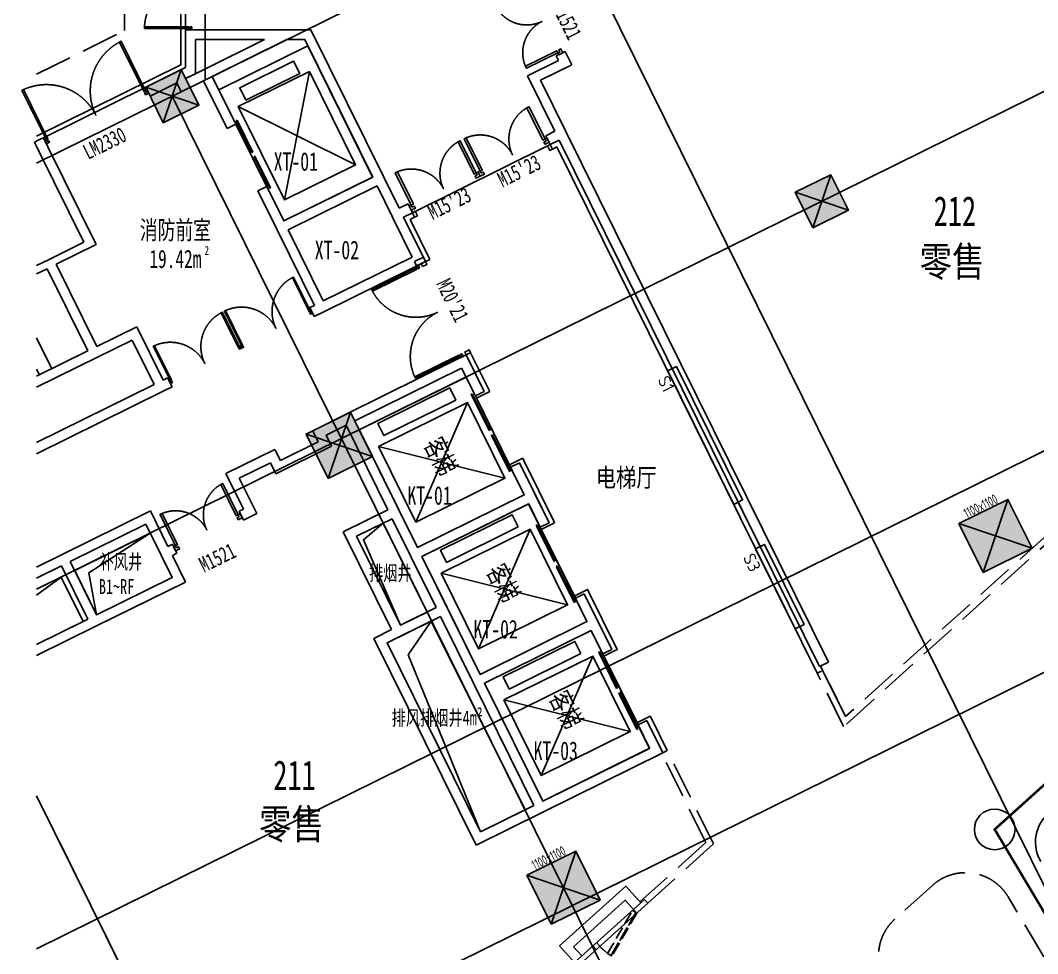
# Model space of a CAD drawing. Header units: millimetres. Extents: x -99490 to 495010, y -402480 to 18020.
# Drawn here: x 83149 to 103656, y -218324 to -199505 of the extents above; entities that cross this region are included whole.
import ezdxf
from ezdxf.enums import TextEntityAlignment as Align

# ---------------------------------------------------------------- set-up
doc = ezdxf.new("R2010")
doc.units = ezdxf.units.MM
doc.header["$LTSCALE"] = 1000
for name, pattern in [('__覆盖_A10-二层平面工作区_TEN25C3T$0$__附着_A10-2F~RF中庭外参_TEN25C3T_设计区$0$__DASH', [0.35, 0.25, -0.1]), ('__覆盖_A10-二层平面工作区_TEN25C3T$0$__附着_A10-2F~RF中庭外参_TEN25C3T_设计区$0$__附着_A10-一层扶梯零件图_TEN25C2L_设计区$0$$0$DASH', [0.35, 0.25, -0.1]), ('__覆盖_A10-二层平面工作区_TEN25C3T$0$DASH', [0.35, 0.25, -0.1]), ('__覆盖_A10-二层平面工作区_TEN25C3T$0$HIDDEN', [9.525, 6.35, -3.175])]:
    doc.linetypes.add(name, pattern=pattern)
for name, color, linetype in [('__覆盖_A10-二层平面工作区_TEN25C3T$0$__附着_A10-2F~RF中庭外参_TEN25C3T_设计区$0$$AUDIT-BAD-LAYER', 9, 'Continuous'), ('__覆盖_A10-二层平面工作区_TEN25C3T$0$__附着_A10-2F~RF中庭外参_TEN25C3T_设计区$0$AE-FLOR', 9, 'Continuous'), ('__覆盖_A10-二层平面工作区_TEN25C3T$0$__附着_A10-2F~RF中庭外参_TEN25C3T_设计区$0$AE-WALL', 9, 'Continuous'), ('__覆盖_A10-二层平面工作区_TEN25C3T$0$__附着_A10-2F~RF中庭外参_TEN25C3T_设计区$0$AUDIT_I_200724183701-64', 9, 'Continuous'), ('__覆盖_A10-二层平面工作区_TEN25C3T$0$__附着_A10-2F~RF中庭外参_TEN25C3T_设计区$0$AUDIT_I_200724183701-94', 9, 'Continuous'), ('__覆盖_A10-二层平面工作区_TEN25C3T$0$__附着_A70-楼电梯B1F零件图_TEN25C3T_设计区_0$0$房间面积', 9, 'Continuous'), ('__覆盖_A10-二层平面工作区_TEN25C3T$0$AD-NAME-ROOM', 9, 'Continuous'), ('__覆盖_A10-二层平面工作区_TEN25C3T$0$AD-NUMB', 9, 'Continuous'), ('__覆盖_A10-二层平面工作区_TEN25C3T$0$AE-DOOR-INSD', 9, 'Continuous'), ('__覆盖_A10-二层平面工作区_TEN25C3T$0$AE-EQPM', 9, 'Continuous'), ('__覆盖_A10-二层平面工作区_TEN25C3T$0$AE-HOLE', 9, 'Continuous'), ('__覆盖_A10-二层平面工作区_TEN25C3T$0$AE-WIND', 9, 'Continuous'), ('__覆盖_A10-二层平面工作区_TEN25C3T$0$EVTR', 9, 'Continuous'), ('__覆盖_A10-二层平面工作区_TEN25C3T$0$店铺编号', 9, 'Continuous'), ('A-建筑底图', 9, 'Continuous'), ('C-XREF-EXT', 7, 'Continuous'), ('S_COLU', 9, 'Continuous'), ('S_COLU_HACH', 9, 'Continuous'), ('S_POST_CHAG', 9, 'Continuous')]:
    doc.layers.add(name, color=color, linetype=linetype)
doc.layers.add('S_POST_OTHE', color=9, linetype='Continuous', plot=False)
doc.styles.add('__覆盖_A10-二层平面工作区_TEN25C3T$0$__覆盖_A70-扶梯外参专项图纸_TEN25C3T_设计区$0$TH-STYLE1', font='Stfangso_0.ttf', dxfattribs={"width": 0.7})
doc.styles.add('__覆盖_A10-二层平面工作区_TEN25C3T$0$__附着_A10-2F~RF中庭外参_TEN25C3T_设计区$0$tbg_200_s', font='Tssdeng.shx', dxfattribs={"height": 500, "bigfont": 'Tssdchn.shx'})
doc.styles.add('__覆盖_A10-二层平面工作区_TEN25C3T$0$__附着_A70-楼电梯B1F零件图_TEN25C3T_设计区_0$0$TH-STYLE1', font='Stfangso_0.ttf', dxfattribs={"width": 0.7})
doc.styles.add('__覆盖_A10-二层平面工作区_TEN25C3T$0$_TCH_SPACE', font='Stfangso_0.ttf', dxfattribs={"width": 0.7})
doc.styles.add('__覆盖_A10-二层平面工作区_TEN25C3T$0$STANDARD', font='Stfangso_0.ttf', dxfattribs={"width": 0.7})
doc.styles.add('__覆盖_A10-二层平面工作区_TEN25C3T$0$TH-STYLE1', font='Stfangso_0.ttf', dxfattribs={"width": 0.7})
doc.styles.add('TH-STYLE3', font='tssdeng.shx', dxfattribs={"width": 0.65, "bigfont": 'tssdchn.shx'})

# ---------------------------------------------------------------- blocks, each defined once
blk = doc.blocks.new('__覆盖_A10-二层平面工作区_TEN25C3T$0$A$C17BC29BD')
blk.add_lwpolyline([(0, 2400), (2650, 2400), (2650, 0), (0, 0)], close=True)
at = {"layer": '__覆盖_A10-二层平面工作区_TEN25C3T$0$EVTR', "ltscale": 3}
for p, q in [((475, 200), (2175, 2200)), ((475, 2200), (2175, 200))]:
    blk.add_line(p, q, dxfattribs=at)
for points in [[(475, 200), (2175, 200), (2175, 2200), (475, 2200)], [(325, 2007), (325, 393), (51, 393), (51, 2007)]]:
    blk.add_lwpolyline(points, close=True, dxfattribs=at)
at = {"layer": '__覆盖_A10-二层平面工作区_TEN25C3T$0$AD-NAME-ROOM', "style": '__覆盖_A10-二层平面工作区_TEN25C3T$0$TH-STYLE1', "width": 0.7}
blk.add_text('客梯', height=400, dxfattribs=at).set_placement((823, 1036))
blk = doc.blocks.new('__覆盖_A10-二层平面工作区_TEN25C3T$0$__附着_A10-2F~RF中庭外参_TEN25C3T_设计区$0$S1 - ADVERT LIGHT BOX')
at = {"layer": '__覆盖_A10-二层平面工作区_TEN25C3T$0$__附着_A10-2F~RF中庭外参_TEN25C3T_设计区$0$AUDIT_I_200724183701-64'}
blk.add_lwpolyline([(0, -200), (3000, -200), (3000, 0), (0, 0)], close=True, dxfattribs=at)
at = {"layer": '__覆盖_A10-二层平面工作区_TEN25C3T$0$__附着_A10-2F~RF中庭外参_TEN25C3T_设计区$0$AUDIT_I_200724183701-64', "insert": (64, -219), "char_height": 250, "attachment_point": 1, "style": '__覆盖_A10-二层平面工作区_TEN25C3T$0$__附着_A10-2F~RF中庭外参_TEN25C3T_设计区$0$tbg_200_s'}
blk.add_mtext_dynamic_manual_height_columns('S1', width=1562, gutter_width=2500, heights=[0], dxfattribs=at)
blk = doc.blocks.new('__覆盖_A10-二层平面工作区_TEN25C3T$0$__附着_A10-2F~RF中庭外参_TEN25C3T_设计区$0$S3 - ADVERT LIGHT BOX')
at = {"extrusion": (-0.000142672, -0.000142672, 1)}
blk.add_lwpolyline([(0, -200), (1800, -200), (1800, 0), (0, 0)], close=True, dxfattribs=at)
at = {"insert": (37, -264), "char_height": 250, "attachment_point": 1, "rotation": 360, "style": '__覆盖_A10-二层平面工作区_TEN25C3T$0$__附着_A10-2F~RF中庭外参_TEN25C3T_设计区$0$tbg_200_s'}
blk.add_mtext_dynamic_manual_height_columns('S3', width=781, gutter_width=1250, heights=[0], dxfattribs=at)
blk = doc.blocks.new('__覆盖_A10-二层平面工作区_TEN25C3T$0$__附着_A10-2F~RF中庭外参_TEN25C3T_设计区$0$FHR 2000 corridor')
at = {"layer": '__覆盖_A10-二层平面工作区_TEN25C3T$0$__附着_A10-2F~RF中庭外参_TEN25C3T_设计区$0$$AUDIT-BAD-LAYER'}
for p, q in [((89, -179), (178, -135)), ((621, -1031), (532, -1076)), ((576, -1165), (666, -1121))]:
    blk.add_line(p, q, dxfattribs=at)
at = {"layer": '__覆盖_A10-二层平面工作区_TEN25C3T$0$__附着_A10-2F~RF中庭外参_TEN25C3T_设计区$0$AE-FLOR'}
for points in [[(-44, 90), (45, 134)], [(-44, 90), (0, 0), (0, 0), (798, -1614), (798, -1614), (842, -1703)], [(932, -1659), (45, 134)], [(932, -1659), (842, -1703)]]:
    blk.add_lwpolyline(points, dxfattribs=at)
at = {"layer": '__覆盖_A10-二层平面工作区_TEN25C3T$0$__附着_A10-2F~RF中庭外参_TEN25C3T_设计区$0$AE-WALL'}
blk.add_lwpolyline([(89, -179), (-135, -290), (485, -1545), (709, -1434), (798, -1614), (394, -1813), (-403, -199), (0, 0)], close=True, dxfattribs=at)
at = {"layer": '__覆盖_A10-二层平面工作区_TEN25C3T$0$__附着_A10-2F~RF中庭外参_TEN25C3T_设计区$0$AUDIT_I_200724183701-94', "color": 252, "linetype": '__覆盖_A10-二层平面工作区_TEN25C3T$0$__附着_A10-2F~RF中庭外参_TEN25C3T_设计区$0$__附着_A10-一层扶梯零件图_TEN25C2L_设计区$0$$0$DASH', "true_color": 0x939598}
for points in [[(804, -922), (107, -205), (164, -149), (861, -866)], [(178, -135), (875, -852), (861, -866), (164, -149)]]:
    blk.add_lwpolyline(points, close=True, dxfattribs=at)
blk.add_lwpolyline([(532, -1076), (621, -1031, 0.078234), (875, -852)], format="xyb", dxfattribs=at)
blk = doc.blocks.new('__覆盖_A10-二层平面工作区_TEN25C3T$0$nbtnrsyjn')
at = {"layer": '__覆盖_A10-二层平面工作区_TEN25C3T$0$AE-EQPM'}
for p, q in [((2257, 2046), (2416, -590)), ((1045, 1001), (3628, 455))]:
    blk.add_line(p, q, dxfattribs=at)
for points in [[(1159, 1165), (2078, 1957), (1899, 2165), (980, 1373)], [(2257, 2046), (3628, 455), (2416, -590), (1045, 1001)]]:
    blk.add_lwpolyline(points, close=True, dxfattribs=at)
at = {"layer": '__覆盖_A10-二层平面工作区_TEN25C3T$0$AE-HOLE'}
blk.add_lwpolyline([(584, 1230), (2099, 2536), (4024, 301), (2510, -1004)], close=True, dxfattribs=at)
at = {"layer": '__覆盖_A10-二层平面工作区_TEN25C3T$0$AE-WIND'}
blk.add_line((1187, 530), (1971, -379), dxfattribs=at)
blk = doc.blocks.new('*U498')
for points in [[(0, 2000), (0, 0), (600, 0), (600, 2000)], [(600, 2000), (0, 2000), (507, 1874), (600, 0)]]:
    blk.add_lwpolyline(points, close=True)
blk.add_lwpolyline([(0, 2000), (507, 1874), (600, 0)])
at = {"style": '__覆盖_A10-二层平面工作区_TEN25C3T$0$TH-STYLE1', "width": 0.7}
blk.add_attdef('留洞编号', (206, -20), '', height=200, dxfattribs=at)
blk = doc.blocks.new('*U466')
for points in [[(30, 30), (60, 30), (60, 1000), (30, 1000)], [(1970, 30), (1940, 30), (1940, 1000), (1970, 1000)]]:
    blk.add_lwpolyline(points, close=True)
for points in [[(30, 0), (30, 30), (0, 30), (0, -30), (60, -30), (60, 0), (30, 0)], [(1970, 0), (1970, 30), (2000, 30), (2000, -30), (1940, -30), (1940, 0), (1970, 0)]]:
    blk.add_lwpolyline(points)
at = {"linetype": '__覆盖_A10-二层平面工作区_TEN25C3T$0$HIDDEN'}
for centre, start, end in [((30, 30), 0, 90), ((1970, 30), 90, 180)]:
    blk.add_arc(centre, 970, start, end, dxfattribs=at)
blk = doc.blocks.new('__覆盖_A10-二层平面工作区_TEN25C3T$0$$DorLib2D$00000002')
at = {"layer": '__覆盖_A10-二层平面工作区_TEN25C3T$0$AE-DOOR-INSD', "xscale": -0.0005, "yscale": 0.0005, "zscale": 0.0005, "rotation": 2.749842017599796e-11}
blk.add_blockref('*U466', (0.5, 0), dxfattribs=at)
blk = doc.blocks.new('__覆盖_A10-二层平面工作区_TEN25C3T$0$$DORLIB2D$00000127')
at = {"color": 0}
for points in [[(-0.543, 0.795), (-0.543, 0.69)], [(-0.033, 0.795), (-0.543, 0.795)], [(-0.033, 0.795), (-0.033, 0.69)], [(0.543, 0.795), (0.033, 0.795)], [(0.033, 0.795), (0.033, 0.69)], [(0.543, 0.795), (0.543, 0.69)], [(-0.033, 0.69), (-0.543, 0.69)], [(0.543, 0.69), (0.033, 0.69)], [(0.51, 0.5), (-0.51, 0.5)]]:
    blk.add_lwpolyline(points, dxfattribs=at)
blk = doc.blocks.new('*U496')
for points in [[(30, 30), (60, 30), (60, 500), (30, 500)], [(970, 30), (940, 30), (940, 500), (970, 500)]]:
    blk.add_lwpolyline(points, close=True)
for points in [[(30, 0), (30, 30), (0, 30), (0, -30), (60, -30), (60, 0), (30, 0)], [(970, 0), (970, 30), (1000, 30), (1000, -30), (940, -30), (940, 0), (970, 0)]]:
    blk.add_lwpolyline(points)
at = {"linetype": '__覆盖_A10-二层平面工作区_TEN25C3T$0$HIDDEN'}
for centre, start, end in [((30, 30), 0, 90), ((970, 30), 90, 180)]:
    blk.add_arc(centre, 470, start, end, dxfattribs=at)
blk = doc.blocks.new('__覆盖_A10-二层平面工作区_TEN25C3T$0$$DorLib2D$00000292')
at = {"layer": '__覆盖_A10-二层平面工作区_TEN25C3T$0$AE-DOOR-INSD', "xscale": 0.001, "yscale": 0.001, "zscale": 0.001}
blk.add_blockref('*U496', (-0.5, 0), dxfattribs=at)
blk = doc.blocks.new('1100+1100')
at = {"layer": 'S_COLU_HACH'}
h = blk.add_hatch(color=256, dxfattribs=at)
h.dxf.hatch_style = 1
h.paths.add_polyline_path([(1793873, 2488468), (1794859, 2488956), (1794371, 2489942), (1793385, 2489454)])
at = {"layer": 'S_COLU', "elevation": 0}
blk.add_lwpolyline([(1793873, 2488468), (1794859, 2488956), (1794371, 2489942), (1793385, 2489454)], close=True, dxfattribs=at)
at = {"layer": 'S_POST_OTHE'}
for p, q in [((1794371, 2489942, 0), (1793873, 2488468, 0)), ((1793385, 2489454, 0), (1794859, 2488956, 0))]:
    blk.add_line(p, q, dxfattribs=at)
at = {"layer": 'S_POST_OTHE', "style": 'TH-STYLE3', "width": 0.7}
blk.add_text('1100x1100', height=200, rotation=26.3, dxfattribs=at).set_placement((1793866, 2489716, 0), align=Align.CENTER)
blk = doc.blocks.new('A$C4BB53128')
at = {"layer": 'A-建筑底图'}
h = blk.add_hatch(color=256, dxfattribs=at)
h.dxf.hatch_style = 1
h.paths.add_polyline_path([(-55554.1, 54406.3), (-56271.3, 54051.9), (-55916.9, 53334.7), (-55199.7, 53689.1)])
h = blk.add_hatch(color=256, dxfattribs=at)
h.dxf.hatch_style = 1
h.paths.add_polyline_path([(-42460.4, 52288), (-43177.6, 51933.5), (-42823.2, 51216.3), (-42106, 51570.8)])
h = blk.add_hatch(color=256, dxfattribs=at)
h.dxf.hatch_style = 1
h.paths.add_polyline_path([(-52142.9, 47503), (-53039.4, 47059.9), (-52596.3, 46163.5), (-51699.8, 46606.5)])
for p, q in [((-55070.4, 86100), (-55070.4, 54199)), ((-58470.4, 52518.7), (4061, 83421.5)), ((-55559.9, 80400.3), (-55559.9, 54503.7)), ((-58470.4, 43929.8), (7472.5, 76518.5)), ((-58470.4, 36679.3), (10352.2, 70691.2)), ((-58470.4, 32217.5), (12124.4, 67105.2)), ((-19408.8, 0), (-47936.2, 57724.7)), ((-55270.4, 55211.8), (-55470.4, 55211.8)), ((-55470.4, 55211.8), (-55470.4, 55111.8)), ((-53449.1, 55211.8), (-55270.4, 55211.8)), ((-52940.5, 55211.8), (-53449.1, 55211.8)), ((-51472.1, 52240.5), (-52940.5, 55211.8)), ((-55470.4, 54447.5), (-55470.4, 55111.8)), ((-55377.1, 54047.4), (-53494.4, 54977.8)), ((-55270.4, 54323.2), (-55270.4, 55011.8)), ((-53877.2, 55011.8), (-55270.4, 55011.8)), ((-55106.9, 54404.1), (-53877.2, 55011.8)), ((-54928.6, 54269.1), (-53425.7, 55011.8)), ((-53064.7, 55011.8), (-53425.7, 55011.8)), ((-51695.7, 52241.6), (-53064.7, 55011.8)), ((-47815.7, 54772.5), (-47995, 54683.9)), ((-47682.8, 54503.6), (-47815.7, 54772.5)), ((-48578.1, 54284.2), (-47950.7, 54594.3)), ((-47995, 54683.9), (-47950.7, 54594.3)), ((-55559.9, 54503.7), (-58470.4, 53065.3)), ((-55644, 54361.7), (-56271.7, 54051.5)), ((-55554.1, 54406.3, 0), (-55916.9, 53334.7, 0)), ((-55644, 54361.7), (-55470.4, 54447.5)), ((-55465.7, 54226.7), (-55106.9, 54404.1)), ((-48310.2, 54193.5), (-47682.8, 54503.6)), ((-55556.4, 53958.8), (-55107.9, 54180.5)), ((-55465.7, 54226.7), (-55270.4, 54323.2)), ((-55465.7, 54226.7), (-55465.7, 54226.7)), ((-55107.9, 54180.5), (-54631.6, 53216.8)), ((-54452.3, 53305.4), (-54928.6, 54269.1)), ((-48578.1, 54284.2), (-48024.3, 53163.6)), ((-48310.2, 54193.5), (-47800.7, 53162.6)), ((-56271.7, 54051.5), (-56183.1, 53872.2)), ((-56271.3, 54051.9, 0), (-55199.7, 53689.1, 0)), ((-56183.1, 53872.2), (-55645, 54138.1)), ((-55645, 54138.1), (-55556.4, 53958.8)), ((-29113.3, 0), (-55735.7, 53870.2)), ((-54631.6, 53216.8), (-54452.3, 53305.4)), ((-48024.3, 53163.6), (-48203.5, 53075)), ((-47800.7, 53162.6), (-42510.3, 42457.4)), ((-58423.3, 52988.2), (-58512.9, 52943.9)), ((-58512.9, 52943.9), (-58424.3, 52764.6)), ((-58333.6, 53032.5), (-58423.3, 52988.2)), ((-58245, 52853.2), (-58333.6, 53032.5)), ((-48203.5, 53075), (-48114.9, 52895.7)), ((-48114.9, 52895.7), (-47935.7, 52984.3)), ((-47935.7, 52984.3), (-42689.6, 42368.8)), ((-58424.3, 52764.6), (-57516.1, 50926.8)), ((-58245, 52853.2), (-57270.3, 50880.9)), ((-50894.1, 51522.3), (-48115, 52895.7)), ((-47981.1, 52850.3), (-48070.7, 52806)), ((-42734.9, 42234.8), (-47981.1, 52850.3)), ((-53488.7, 51355.5), (-51695.7, 52241.6)), ((-51162, 51613), (-51472.1, 52240.5)), ((-42460.4, 52288, 0), (-42823.2, 51216.3, 0)), ((-53832.1, 52050.3), (-54011.4, 51961.7)), ((-54011.4, 51961.7), (-53623.7, 51177.2)), ((-53488.7, 51355.5), (-53832.1, 52050.3)), ((-53400.1, 51176.2), (-51607.1, 52062.3)), ((-51297, 51434.7), (-51607.1, 52062.3)), ((-43177.6, 51933.5, 0), (-42106, 51570.8, 0)), ((-50982.7, 51701.6), (-51162, 51613)), ((-50894.1, 51522.3), (-50982.7, 51701.6)), ((-51073.4, 51433.7), (-50894.1, 51522.3)), ((-50898.2, 50627.9), (-51297, 51434.7)), ((-50630.3, 50537.2), (-51073.4, 51433.7)), ((-50939.4, 51388.3), (-50849.8, 51432.6)), ((-52870.5, 49653.2), (-53623.7, 51177.2)), ((-52691.2, 49741.8), (-53400.1, 51176.2)), ((-57516.1, 50926.8), (-58233.3, 50572.4)), ((-57270.3, 50880.9), (-58077.2, 50482.2)), ((-58233.3, 50572.4), (-58470.4, 50455.2)), ((-58077.2, 50482.2), (-57257.5, 48823.7)), ((-52691.2, 49741.8), (-50898.3, 50627.8)), ((-50899.4, 50404.2), (-50720.1, 50492.8)), ((-50898.3, 50627.8), (-50898.2, 50627.9)), ((-50853.9, 50538.2), (-50674.6, 50626.8)), ((-50853.9, 50538.2), (-50809.6, 50448.6)), ((-50809.6, 50448.6), (-50540.7, 50581.5)), ((-50720.1, 50492.8), (-50630.3, 50537.2)), ((-58256.5, 50393.6), (-58470.4, 50287.8)), ((-58256.5, 50393.6), (-57436.8, 48735)), ((-52692.3, 49518.2), (-50899.4, 50404.2)), ((-52870.5, 49653.2), (-52960.6, 49608.7)), ((-52960.6, 49608.7), (-52872, 49429.4)), ((-52872, 49429.4), (-52692.3, 49518.2)), ((-57257.5, 48823.7), (-56450.7, 49222.4)), ((-56450.7, 49222.4), (-55919, 48146.6)), ((-57258.6, 48600.1), (-56541.4, 48954.5)), ((-56541.4, 48954.5), (-56098.3, 48058)), ((-58470.4, 48224.2), (-57436.8, 48735)), ((-49811.8, 48655), (-49991.1, 48566.4)), ((-49811.8, 48655), (-49721.7, 48699.5)), ((-49767.5, 48565.3), (-49811.8, 48655)), ((-58470.4, 48001.1), (-57258.6, 48600.1)), ((-52232.5, 47458.7), (-49991.1, 48566.4)), ((-49446.3, 47915.4), (-49767.5, 48565.3)), ((-52054.2, 47323.7), (-49902.5, 48387.1)), ((-49902.5, 48387.1), (-49625.6, 47826.8)), ((-58470.4, 46885.7), (-56098.3, 48058)), ((-55920.1, 47923), (-55740.8, 48011.6)), ((-55829.4, 48190.9), (-55919, 48146.6)), ((-55740.8, 48011.6), (-55829.4, 48190.9)), ((-58470.4, 46662.6), (-55920.1, 47923)), ((-49625.6, 47826.8), (-49446.3, 47915.4)), ((-49625.6, 47826.8), (-49446.3, 47915.4)), ((-48916.7, 46392.4), (-49625.6, 47826.8)), ((-49334.5, 47914.9), (-49603.6, 47781.9)), ((-49356.6, 47959.7), (-49334.5, 47914.9)), ((-52904.6, 47126.5), (-52232.5, 47458.7)), ((-52142.9, 47503, 0), (-52596.3, 46163.5, 0)), ((-52636.7, 47035.8), (-52233.5, 47235.1)), ((-52233.5, 47235.1), (-51391.7, 45531.7)), ((-52054.2, 47323.7), (-51168.1, 45530.7)), ((-53039.4, 47059.9, 0), (-51699.8, 46606.5, 0)), ((-52904.6, 47126.5), (-52793.9, 46902.4)), ((-52636.7, 47035.8), (-52526, 46811.7)), ((-53646.6, 46257.9), (-52526, 46811.7)), ((-53555.9, 46525.8), (-52793.9, 46902.4)), ((-54653.1, 46262.5), (-53666.7, 46749.9)), ((-53666.7, 46749.9), (-53555.9, 46525.8)), ((-48669.9, 46570.1), (-48647.8, 46525.3)), ((-54385.1, 46171.8), (-53757.4, 46482)), ((-53757.4, 46482), (-53646.6, 46257.9)), ((-48737.4, 46481), (-48916.7, 46392.4)), ((-48737.4, 46481), (-48916.7, 46392.4)), ((-48916.7, 46392.4), (-48639.8, 45832.1)), ((-48416.2, 45831), (-48737.4, 46481)), ((-54653.1, 46262.5), (-54298.6, 45545.3)), ((-54385.1, 46171.8), (-54030.7, 45454.6)), ((-50791.6, 44768.7), (-48639.8, 45832.1)), ((-48139.3, 45270.7), (-48416.2, 45831)), ((-54298.6, 45545.3), (-54388.3, 45501)), ((-52288.3, 45088.7), (-51391.7, 45531.7)), ((-51168.1, 45530.7), (-50791.6, 44768.7)), ((-50703, 44589.4), (-48551.2, 45652.8)), ((-48551.2, 45652.8), (-48318.6, 45182.1)), ((-43885.8, 44789.3), (-44328.8, 45685.8)), ((-57970.1, 44623.2), (-56177.1, 45509.3)), ((-56177.1, 45509.3), (-55822.7, 44792.1)), ((-54388.3, 45501), (-54299.7, 45321.7)), ((-54299.7, 45321.7), (-54030.7, 45454.6)), ((-52020.3, 44998), (-51303.1, 45352.4)), ((-51303.1, 45352.4), (-50926.6, 44590.4)), ((-57791.8, 44488.2), (-56267.8, 45241.4)), ((-56267.8, 45241.4), (-55957.7, 44613.8)), ((-48318.6, 45182.1), (-48139.3, 45270.7)), ((-48027.5, 45270.2), (-48296.5, 45137.3)), ((-48049.7, 45315), (-48027.5, 45270.2)), ((-52288.3, 45088.7), (-51313.6, 43116.4)), ((-52020.3, 44998), (-51134.3, 43205)), ((-55733, 44836.4), (-55822.7, 44792.1)), ((-55644.4, 44657.1), (-55733, 44836.4)), ((-58470.4, 44375.9), (-57970.1, 44623.2)), ((-55957.7, 44613.8), (-55736.1, 44165.6)), ((-55734.1, 44612.8), (-55644.4, 44657.1)), ((-55734.1, 44612.8), (-55468.2, 44074.9)), ((-50926.6, 44590.4), (-50417.1, 43559.4)), ((-50703, 44589.4), (-50193.5, 43558.4)), ((-58470.4, 44152.8), (-57971.1, 44399.6)), ((-57971.1, 44399.6), (-57439.5, 43323.8)), ((-57791.8, 44488.2), (-57260.2, 43412.4)), ((-57260.2, 43412.4), (-55736.1, 44165.6)), ((-57261.2, 43188.8), (-55468.2, 44074.9)), ((-47430.4, 43836.3), (-47609.7, 43747.7)), ((-47609.7, 43747.7), (-47377.1, 43277)), ((-47153.5, 43276), (-47430.4, 43836.3)), ((-51134.3, 43205), (-50417.1, 43559.4)), ((-50193.5, 43558.4), (-49528.9, 42213.7)), ((-58470.4, 42814.3), (-57439.5, 43323.8)), ((-51135.3, 42981.4), (-50328.4, 43380.1)), ((-50328.4, 43380.1), (-49663.9, 42035.4)), ((-49528.9, 42213.7), (-47377.1, 43277)), ((-46876.6, 42715.7), (-47153.5, 43276)), ((-58470.4, 42591.2), (-57261.2, 43188.8)), ((-51672.2, 42939.2), (-51313.6, 43116.4)), ((-49440.3, 42034.4), (-47288.5, 43097.7)), ((-47288.5, 43097.7), (-47055.9, 42627.1)), ((-51672.2, 42939.2), (-49612, 38770.5)), ((-51404.2, 42848.5), (-51135.3, 42981.4)), ((-51404.2, 42848.5), (-49521.3, 39038.4)), ((-47055.9, 42627.1), (-46876.6, 42715.7)), ((-46764.8, 42715.2), (-47033.9, 42582.2)), ((-42510.3, 42457.4), (-42689.6, 42368.8)), ((-42645.3, 42279.1), (-42734.9, 42234.8)), ((-49663.9, 42035.4), (-48445.5, 39570)), ((-49440.3, 42034.4), (-48266.2, 39658.6)), ((-46167.8, 41281.3), (-46347.1, 41192.7)), ((-45846.5, 40631.3), (-46167.8, 41281.3)), ((-45846.4, 40631.4), (-46167.7, 41281.3)), ((-45846.4, 40631.4), (-46167.7, 41281.3)), ((-45756.9, 40675.8), (-46077.9, 41325.7)), ((-45756.9, 40675.8), (-46077.9, 41325.7)), ((-46347.1, 41192.7), (-46114.5, 40722)), ((-48267.2, 39435), (-45846.5, 40631.3)), ((-48266.2, 39658.6), (-46114.5, 40722)), ((-38817.7, 0), (-58470.4, 39767.2)), ((-49612, 38770.5), (-48267.2, 39435)), ((-49521.3, 39038.4), (-48445.5, 39570))]:
    blk.add_line(p, q, dxfattribs=at)
at = {"layer": 'A-建筑底图', "linetype": 'ByBlock'}
for p, q in [((-55470.4, 55211.8), (-55470.4, 57061.8)), ((-58333.6, 53032.5), (-56271.7, 54051.5)), ((-58162.8, 48376.3), (-58470.4, 48998.7)), ((-58413.9, 48252.2), (-58470.4, 48366.7))]:
    blk.add_line(p, q, dxfattribs=at)
at = {"layer": 'A-建筑底图', "linetype": '__覆盖_A10-二层平面工作区_TEN25C3T$0$__附着_A10-2F~RF中庭外参_TEN25C3T_设计区$0$__DASH', "ltscale": 3}
for p, q in [((-44980.7, 38822.9), (-45869.1, 40620.2)), ((-44980.7, 38822.9), (-45869.1, 40620.2)), ((-44826.7, 38793.5), (-45757.1, 40675.6)), ((-44826.7, 38793.5), (-45757.1, 40675.6))]:
    blk.add_line(p, q, dxfattribs=at)
at = {"layer": 'A-建筑底图', "linetype": '__覆盖_A10-二层平面工作区_TEN25C3T$0$DASH', "ltscale": 3}
blk.add_lwpolyline([(-58470.4, 54315.7), (-56695.4, 55193), (-56695.4, 81300), (-14270.4, 81300)], dxfattribs=at)
at = {"layer": 'A-建筑底图', "linetype": '__覆盖_A10-二层平面工作区_TEN25C3T$0$__附着_A10-2F~RF中庭外参_TEN25C3T_设计区$0$__DASH', "ltscale": 3}
for points in [[(-24430.6, 57183.5), (-42203.2, 41158.9)], [(-34197.2, 48545.8), (-42164.3, 41362.3)], [(-42164.3, 41362.3), (-42667.1, 42379.8)], [(-42203.2, 41158.9), (-42734.9, 42234.8)], [(-44980.7, 38822.9), (-46307.7, 37626.4)], [(-44826.7, 38793.5), (-46149.6, 37600.3)]]:
    blk.add_lwpolyline(points, dxfattribs=at)
at = {"layer": 'A-建筑底图', "ltscale": 5, "const_width": 50}
blk.add_lwpolyline([(-33638.3, 29838.8), (-39156.9, 39087.1), (-21781.4, 54753.6), (-13117.8, 54261.4), (-8866.3, 47054.1), (-12929.2, 37288.2), (-23278.8, 33561.7)], close=True, dxfattribs=at)
at = {"layer": 'A-建筑底图', "elevation": 0}
for points in [[(-55916.9, 53334.7), (-55199.7, 53689.1), (-55554.1, 54406.3), (-56271.3, 54051.9)], [(-42823.2, 51216.3), (-42106, 51570.8), (-42460.4, 52288), (-43177.6, 51933.5)], [(-52596.3, 46163.5), (-51699.8, 46606.5), (-52142.9, 47503), (-53039.4, 47059.9)]]:
    blk.add_lwpolyline(points, close=True, dxfattribs=at)
at = {"layer": 'A-建筑底图'}
for points in [[(-48114.5, 52895.9), (-48171, 52868), (-48126.7, 52778.4), (-48070.2, 52806.3), (-48114.5, 52895.9)], [(-50674.6, 50626.8), (-51073.4, 51433.7), (-50894.1, 51522.3)], [(-50837.6, 51550.2), (-50894.1, 51522.3), (-50849.8, 51432.6), (-50793.3, 51460.5), (-50837.6, 51550.2)], [(-50939.4, 51388.3), (-50540.7, 50581.5)], [(-50691.9, 50436.4), (-50720.1, 50492.8), (-50630.6, 50537.5), (-50602.4, 50481.1), (-50691.9, 50436.4)], [(-50630.3, 50537.2), (-50630.3, 50537.2)], [(-49811.6, 48655.1), (-49839.7, 48711.5), (-49750.3, 48756.2), (-49722.1, 48699.8), (-49811.6, 48655.1)], [(-49446.3, 47915.4), (-49811.8, 48655)], [(-49722.2, 48699.3), (-49356.6, 47959.7)], [(-48669.9, 46570.1), (-48939, 46437.1)], [(-48139.3, 45270.7), (-48737.4, 46481)], [(-48647.8, 46525.3), (-48647.8, 46525.3), (-48647.8, 46525.3), (-48049.7, 45315)], [(-48139.3, 45270.7), (-48318.6, 45182.1), (-47609.7, 43747.7), (-47430.4, 43836.3)], [(-57260.2, 43412.4), (-57421, 44262.4), (-56179.2, 45062.1)], [(-58470.4, 43808.5), (-57972.2, 44176)], [(-58470.4, 42814.3), (-57529.1, 43279.5), (-57972.2, 44176), (-58470.4, 43929.8)], [(-47340.8, 43880.6), (-47362.9, 43925.4), (-47631.9, 43792.5)], [(-47363, 43925.5), (-46764.8, 42715.2), (-46764.8, 42715.2)], [(-46876.6, 42715.7), (-46876.6, 42715.7), (-47430.4, 43836.3), (-47430.4, 43836.3)], [(-46876.6, 42715.7), (-47056.1, 42627), (-46347.2, 41192.6), (-46167.7, 41281.3)], [(-42164.3, 41362.3), (-42667.1, 42379.8)], [(-46077.9, 41325.7), (-46100, 41370.5), (-46369.3, 41237.4)], [(-46077.9, 41325.7), (-46100, 41370.5), (-46369.3, 41237.4)], [(-45757, 40675.7), (-45846.4, 40631.5)], [(-45757, 40675.7), (-45846.4, 40631.5)]]:
    blk.add_lwpolyline(points, dxfattribs=at)
for points in [[(-56179.2, 45062.1), (-57703.2, 44308.9), (-57260.2, 43412.4), (-55736.1, 44165.6), (-55957.7, 44613.8)], [(-49521.2, 39038.4), (-48624.7, 39481.5), (-50516.8, 43287.1), (-51404.2, 42848.5)]]:
    blk.add_lwpolyline(points, close=True, dxfattribs=at)
at = {"layer": 'A-建筑底图', "linetype": '__覆盖_A10-二层平面工作区_TEN25C3T$0$HIDDEN', "ltscale": 10}
blk.add_lwpolyline([(-49521.2, 39038.4), (-50982, 42610), (-50516.8, 43287.1)], dxfattribs=at)
at = {"layer": 'A-建筑底图', "linetype": '__覆盖_A10-二层平面工作区_TEN25C3T$0$DASH', "lineweight": -2, "ltscale": 3}
blk.add_lwpolyline([(-58470.4, 39767.2), (-54914.2, 32571.2)], dxfattribs=at)
blk.add_lwpolyline([(-38884.4, 37727, 0.4726711), (-40412.3, 37958.6), (-41168.8, 37278, 0.2727471), (-41474.3, 36309.6), (-39847.7, 29265.1, 0.4281425), (-38814.5, 28580.9), (-35558, 29529.8, 0.4535092), (-34941, 31107.3), (-38884.4, 37727)], format="xyb", dxfattribs=at)
at = {"layer": 'A-建筑底图'}
blk.add_circle((-39156.9, 39087.1), 409.9, dxfattribs=at)
blk.add_arc((-37563.7, 38831.5), 770, 132.0392, 210.78239, dxfattribs=at)
at = {"layer": 'A-建筑底图', "linetype": 'ByBlock'}
ref = blk.add_blockref('__覆盖_A10-二层平面工作区_TEN25C3T$0$$DorLib2D$00000002', (-55370.4, 56136.8), dxfattribs=dict(at, xscale=1850, yscale=1850, zscale=1850, rotation=90))
ref.add_attrib('A', "LM18'30", (-54670.4, 55567.2), dxfattribs={"layer": '__覆盖_A10-二层平面工作区_TEN25C3T$0$AD-NUMB', "linetype": 'ByBlock', "height": 313.95, "rotation": 90, "style": '__覆盖_A10-二层平面工作区_TEN25C3T$0$STANDARD', "width": 0.7})
at = {"layer": 'A-建筑底图'}
ref = blk.add_blockref('__覆盖_A10-二层平面工作区_TEN25C3T$0$$DorLib2D$00000292', (-48237.7, 55400.6), dxfattribs=dict(at, xscale=1500, yscale=-1500, zscale=1500, rotation=296.2983916369747))
ref.add_attrib('A', 'M1521', (-48079.4, 55650.1), dxfattribs={"layer": '__覆盖_A10-二层平面工作区_TEN25C3T$0$AD-NUMB', "height": 313.95, "rotation": 296.29839, "style": '__覆盖_A10-二层平面工作区_TEN25C3T$0$TH-STYLE1', "width": 0.7})
for name, p, rotation in [('__覆盖_A10-二层平面工作区_TEN25C3T$0$nbtnrsyjn', (-55668, 52954.6), 345.5413495525835), ('__覆盖_A10-二层平面工作区_TEN25C3T$0$__附着_A10-2F~RF中庭外参_TEN25C3T_设计区$0$S1 - ADVERT LIGHT BOX', (-45568.3, 48419.6), 296.2984485071469), ('__覆盖_A10-二层平面工作区_TEN25C3T$0$__附着_A10-2F~RF中庭外参_TEN25C3T_设计区$0$S3 - ADVERT LIGHT BOX', (-43796.1, 44833.6, -0.2), 296.2983928027753), ('__覆盖_A10-二层平面工作区_TEN25C3T$0$__附着_A10-2F~RF中庭外参_TEN25C3T_设计区$0$FHR 2000 corridor', (-46290.8, 37607.6), 285.7275808839721)]:
    blk.add_blockref(name, p, dxfattribs=dict(at, rotation=rotation))
at = {"layer": 'A-建筑底图', "linetype": 'ByBlock'}
ref = blk.add_blockref('__覆盖_A10-二层平面工作区_TEN25C3T$0$$DorLib2D$00000002', (-57258.3, 53452.4), dxfattribs=dict(at, xscale=-2300, yscale=2300, zscale=-2300, rotation=26.29839163697471))
ref.add_attrib('A', 'LM2330', (-57432.4, 52585.5), dxfattribs={"layer": '__覆盖_A10-二层平面工作区_TEN25C3T$0$AD-NUMB', "linetype": 'ByBlock', "height": 313.95, "rotation": 26.29839, "style": '__覆盖_A10-二层平面工作区_TEN25C3T$0$STANDARD', "width": 0.7})
at = {"layer": 'A-建筑底图'}
ref = blk.add_blockref('__覆盖_A10-二层平面工作区_TEN25C3T$0$$DorLib2D$00000292', (-48854, 52642), dxfattribs=dict(at, xscale=1550, yscale=1550, zscale=1550, rotation=26.29839163697655))
ref.add_attrib('A', "M15'23", (-49077.4, 52025.7), dxfattribs={"layer": '__覆盖_A10-二层平面工作区_TEN25C3T$0$AD-NUMB', "height": 313.95, "rotation": 26.29839, "style": '__覆盖_A10-二层平面工作区_TEN25C3T$0$TH-STYLE1', "width": 0.7})
for name, p, xscale, yscale, zscale, rotation in [('__覆盖_A10-二层平面工作区_TEN25C3T$0$$DORLIB2D$00000127', (-54231.9, 52633.5), 1400, -200, 1400, 116.2982542610791), ('__覆盖_A10-二层平面工作区_TEN25C3T$0$$DorLib2D$00000002', (-53633.5, 49164.6), -1600, 1600, -1600, 26.298391636972), ('__覆盖_A10-二层平面工作区_TEN25C3T$0$$DorLib2D$00000002', (-55067.9, 48455.7), -1600, 1600, -1600, 26.298391636972), ('__覆盖_A10-二层平面工作区_TEN25C3T$0$$DORLIB2D$00000127', (-49181.5, 47153.9), 1600, -200, 200, 296.2983916369787), ('__覆盖_A10-二层平面工作区_TEN25C3T$0$$DORLIB2D$00000127', (-47874.5, 44509.2), 1599.999999999999, -200, 200, 296.2983916369788), ('__覆盖_A10-二层平面工作区_TEN25C3T$0$$DORLIB2D$00000127', (-46611.8, 41954.2), 1600, -200, 200, 296.2983916369745)]:
    blk.add_blockref(name, p, dxfattribs=dict(at, xscale=xscale, yscale=yscale, zscale=zscale, rotation=rotation))
ref = blk.add_blockref('__覆盖_A10-二层平面工作区_TEN25C3T$0$$DorLib2D$00000292', (-50243.6, 51955.3), dxfattribs=dict(at, xscale=1550, yscale=1550, zscale=1550, rotation=26.29839163697655))
ref.add_attrib('A', "M15'23", (-50485.9, 51372.8), dxfattribs={"layer": '__覆盖_A10-二层平面工作区_TEN25C3T$0$AD-NUMB', "height": 313.95, "rotation": 26.29839, "style": '__覆盖_A10-二层平面工作区_TEN25C3T$0$TH-STYLE1', "width": 0.7})
ref = blk.add_blockref('__覆盖_A10-二层平面工作区_TEN25C3T$0$$DorLib2D$00000002', (-50355.6, 49529.6), dxfattribs=dict(at, xscale=-2050, yscale=-2050, zscale=-2050, rotation=296.298391636977))
ref.add_attrib('A', "M20'21", (-50422.4, 50089.8), dxfattribs={"layer": '__覆盖_A10-二层平面工作区_TEN25C3T$0$AD-NUMB', "height": 313.95, "rotation": 296.29839, "style": '__覆盖_A10-二层平面工作区_TEN25C3T$0$TH-STYLE1', "width": 0.7})
at = {"layer": 'A-建筑底图', "ltscale": 3, "rotation": 296.2983967432784}
for p in [(-51965.6, 47144.4), (-50703, 44589.4), (-49440.3, 42034.4)]:
    blk.add_blockref('__覆盖_A10-二层平面工作区_TEN25C3T$0$A$C17BC29BD', p, dxfattribs=at)
at = {"layer": 'A-建筑底图'}
ref = blk.add_blockref('__覆盖_A10-二层平面工作区_TEN25C3T$0$$DorLib2D$00000292', (-55016.3, 45079), dxfattribs=dict(at, xscale=1500, yscale=1500, zscale=1500, rotation=26.29839163697925))
ref.add_attrib('A', 'M1521', (-55092.5, 44260.6), dxfattribs={"layer": '__覆盖_A10-二层平面工作区_TEN25C3T$0$AD-NUMB', "height": 313.95, "rotation": 26.29839, "style": '__覆盖_A10-二层平面工作区_TEN25C3T$0$TH-STYLE1', "width": 0.7})
at = {"layer": 'A-建筑底图', "xscale": -1, "rotation": 26.29839163689869}
blk.add_blockref('*U498', (-50596.4, 43470.8), dxfattribs=at)
at = {"layer": 'S_POST_CHAG'}
for p in [(-1833262.1, -2444199.7, 0), (-1841971.3, -2451292.7, 0)]:
    blk.add_blockref('1100+1100', p, dxfattribs=at)
at = {"layer": '__覆盖_A10-二层平面工作区_TEN25C3T$0$__附着_A70-楼电梯B1F零件图_TEN25C3T_设计区_0$0$房间面积', "style": '__覆盖_A10-二层平面工作区_TEN25C3T$0$__附着_A70-楼电梯B1F零件图_TEN25C3T_设计区_0$0$TH-STYLE1', "width": 0.7}
for s, p in [('XT-01', (-53691.3, 52366.9)), ('XT-02', (-52863.4, 50583.4)), ('KT-01', (-50995.7, 45633.1)), ('KT-02', (-49663.3, 42937.1)), ('KT-03', (-48451.8, 40485.7))]:
    blk.add_text(s, height=375, dxfattribs=at).set_placement(p)
at = {"layer": '__覆盖_A10-二层平面工作区_TEN25C3T$0$AD-NAME-ROOM', "style": '__覆盖_A10-二层平面工作区_TEN25C3T$0$TH-STYLE1', "width": 0.8}
for p in [(-40670.3, 50237.8), (-53986.7, 38895.2)]:
    blk.add_text('零售', height=600, dxfattribs=at).set_placement(p)
at = {"layer": '__覆盖_A10-二层平面工作区_TEN25C3T$0$店铺编号', "style": '__覆盖_A10-二层平面工作区_TEN25C3T$0$TH-STYLE1', "width": 0.7}
for s, p in [('212', (-40387.9, 51255.1)), ('211', (-53699.2, 39879.6))]:
    blk.add_text(s, height=600, dxfattribs=at).set_placement(p)
at = {"layer": 'A-建筑底图', "style": '__覆盖_A10-二层平面工作区_TEN25C3T$0$TH-STYLE1'}
for s, height, width, p in [('消防前室', 375, 0.7, (-56387.9, 50985.3)), ('电梯厅', 375, 0.8, (-47197.9, 45994.2)), ('排风排烟井4m²', 300, 0.7, (-51314.9, 41186.6))]:
    blk.add_text(s, height=height, dxfattribs=dict(at, width=width)).set_placement(p)
at = {"layer": 'A-建筑底图', "linetype": 'ByBlock', "style": '__覆盖_A10-二层平面工作区_TEN25C3T$0$_TCH_SPACE', "width": 0.7}
for s, height, p in [('19.42m', 366.28, (-56196.3, 50407.5)), ('2', 183.1, (-55082.9, 50670))]:
    blk.add_text(s, height=height, dxfattribs=at).set_placement(p)
at = {"layer": 'A-建筑底图', "char_height": 300, "attachment_point": 1, "style": '__覆盖_A10-二层平面工作区_TEN25C3T$0$TH-STYLE1'}
for s, insert in [('\\pi310.52;补风井\\P\\pi295.56;B1~RF', (-57511.6, 44633.9)), ('\\pi146.34;排烟井', (-51916.6, 44405.3))]:
    blk.add_mtext_dynamic_manual_height_columns(s, width=1514.172, gutter_width=5000, heights=[0], dxfattribs=dict(at, insert=insert))
at = {"layer": 'A-建筑底图', "style": '__覆盖_A10-二层平面工作区_TEN25C3T$0$__覆盖_A70-扶梯外参专项图纸_TEN25C3T_设计区$0$TH-STYLE1', "width": 0.7}
for tag, p in [('从一层上', (-22115.9, 51236.1)), ('下至一层', (-21070.5, 50140.8)), ('上至三层', (-29785.2, 44316)), ('从三层下', (-28727.8, 43187.7))]:
    blk.add_attdef(tag, p, '', height=125, rotation=42.0392, dxfattribs=at)

msp = doc.modelspace()

# ---------------------------------------------------------------- block references
at = {"layer": 'C-XREF-EXT'}
msp.add_blockref('A$C4BB53128', (141947, -254906), dxfattribs=at)

doc.saveas('drawing.dxf')
